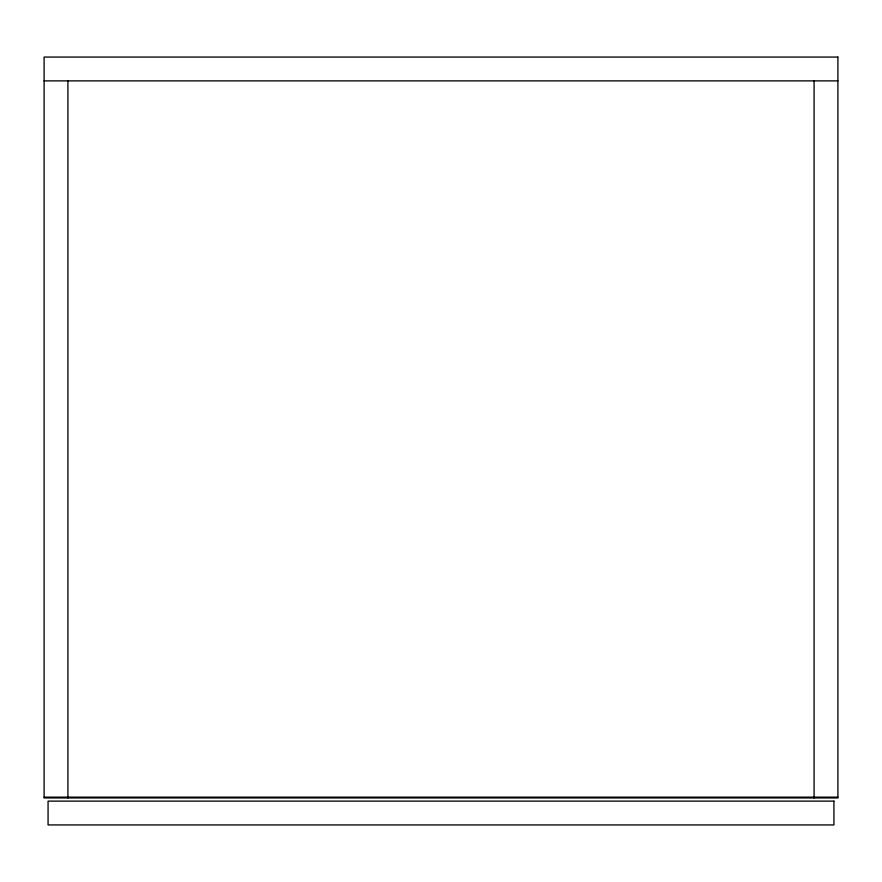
<?xml version="1.0" encoding="UTF-8"?>
<svg xmlns="http://www.w3.org/2000/svg" width="882" height="882" viewBox="0 0 882 882"><rect width="100%" height="100%" fill="white"/><g stroke="black" fill="none" stroke-linecap="round" stroke-linejoin="round"><path stroke-width="1.32" d="M44.1 80.879L837.9 80.879M44.1 797.152L837.9 797.152M814.086 80.879L814.086 797.945M67.914 80.879L67.914 797.945M837.9 57.065L44.1 57.065L44.1 797.945L837.9 797.945L837.9 57.065M833.931 801.121L48.069 801.121L48.069 824.935L833.931 824.935L833.931 801.121"/></g></svg>
